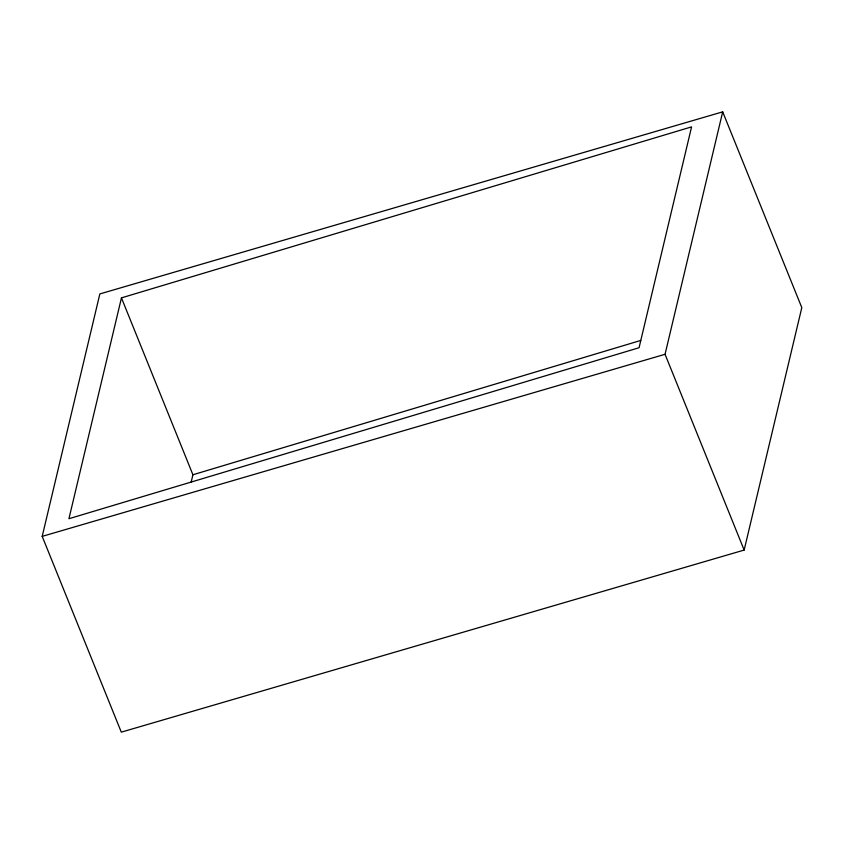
<?xml version="1.0" encoding="UTF-8"?>
<svg xmlns="http://www.w3.org/2000/svg" width="844" height="844" viewBox="0 0 844 844"><rect width="100%" height="100%" fill="white"/><g stroke="black" fill="none" stroke-linecap="round" stroke-linejoin="round"><path stroke-width="1.27" d="M42.2 536.373L99.845 293.934L722.696 111.851L801.8 307.627L744.155 550.066L121.304 732.149L42.2 536.373L665.051 354.29L722.696 111.851M121.452 297.869L68.934 518.722L639.066 347.728L691.584 126.874L121.452 297.869L192.917 474.761L191.092 482.42M192.917 474.761L640.701 340.459M665.051 354.29L744.155 550.066"/></g></svg>
